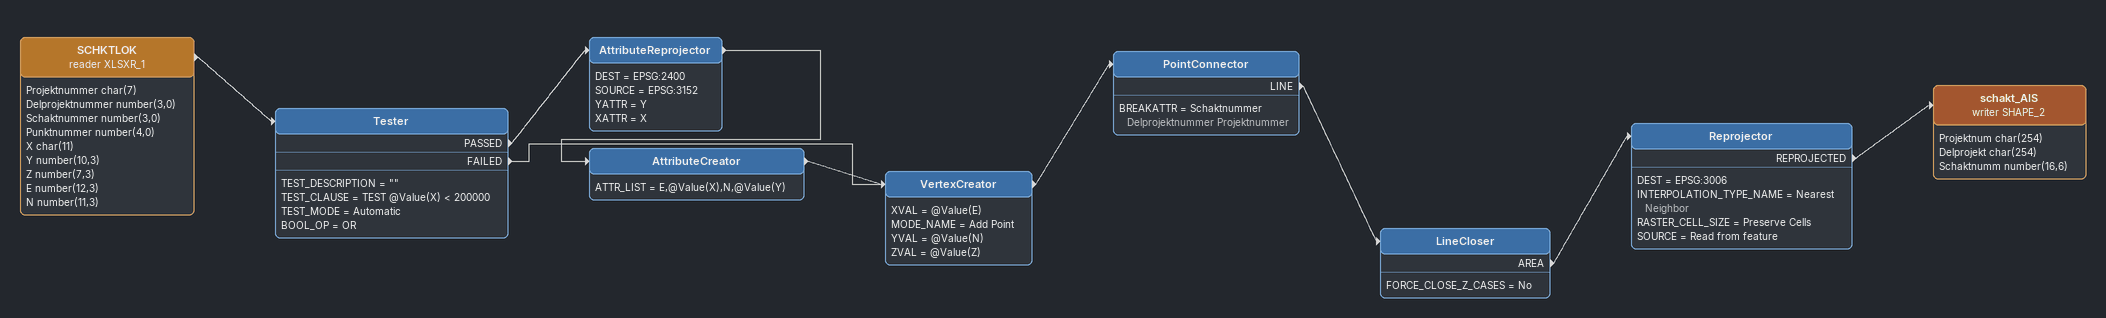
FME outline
SCHKTLOK (reader XLSXR_1)
    attributes: Projektnummer char(7), Delprojektnummer number(3,0), Schaktnummer number(3,0), Punktnummer number(4,0), X char(11), Y number(10,3), Z number(7,3), E number(12,3), N number(11,3)
    -> Tester
Tester
    TEST_DESCRIPTION = ""
    TEST_CLAUSE = TEST @Value(X) < 200000
    TEST_MODE = Automatic
    BOOL_OP = OR
    PASSED -> AttributeReprojector
    FAILED -> VertexCreator
AttributeReprojector
    DEST = EPSG:2400
    SOURCE = EPSG:3152
    YATTR = Y
    XATTR = X
    -> AttributeCreator
AttributeCreator
    ATTR_LIST = E,@Value(X),N,@Value(Y)
    -> VertexCreator
VertexCreator
    XVAL = @Value(E)
    MODE_NAME = Add Point
    YVAL = @Value(N)
    ZVAL = @Value(Z)
    -> PointConnector
PointConnector
    BREAKATTR = Schaktnummer Delprojektnummer Projektnummer
    LINE -> LineCloser
LineCloser
    FORCE_CLOSE_Z_CASES = No
    AREA -> Reprojector
Reprojector
    DEST = EPSG:3006
    INTERPOLATION_TYPE_NAME = Nearest Neighbor
    RASTER_CELL_SIZE = Preserve Cells
    SOURCE = Read from feature
    REPROJECTED -> schakt_AIS (writer SHAPE_2)
schakt_AIS (writer SHAPE_2)
    attributes: Projektnum char(254), Delprojekt char(254), Schaktnumm number(16,6)
